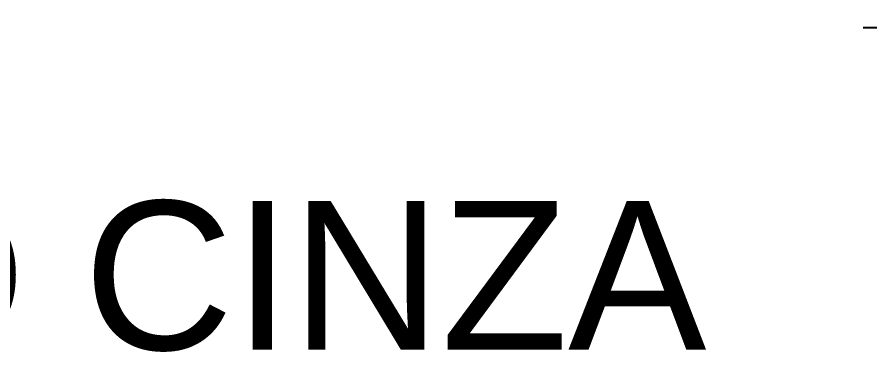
# Model space of a CAD drawing. Header units: inches. Extents: x 48 to 253, y 44 to 126.
# Drawn here: x 73.7188 to 73.9483, y 83.4885 to 83.5785 of the extents above; entities that cross this region are included whole.
import ezdxf

# ---------------------------------------------------------------- set-up
doc = ezdxf.new("R2010")
doc.units = ezdxf.units.IN
doc.header["$LTSCALE"] = 100
doc.header["$MEASUREMENT"] = 0
doc.layers.add('ARQ-SMB-1_025', color=1, linetype='Continuous')
doc.layers.add('ARQ-TXT-1_025', color=2, linetype='Continuous')
doc.styles.add('ESC-50-A20', font='arial.ttf', dxfattribs={"height": 0.1})
doc.styles.add('FNDE Texto Cota 0025', font='verdana.ttf', dxfattribs={"height": 0.04})
doc.dimstyles.new('FNDE 1-0025', dxfattribs={"dimscale": 5, "dimtxt": 0.04, "dimasz": 0.0035, "dimexe": 0.15, "dimexo": 0.15, "dimgap": 0.0025, "dimtad": 1, "dimzin": 1, "dimdsep": 46, "dimtxsty": 'FNDE Texto Cota 0025', "dimblk": 'tic', "dimcen": 0.015, "dimdle": 0.15, "dimse1": 1, "dimse2": 1, "dimclrd": 251, "dimclre": 251, "dimclrt": 256, "dimaunit": 1, "dimadec": 3, "dimazin": 0, "dimtfac": 1, "dimtix": 1, "dimtmove": 2, "dimatfit": 3, "dimfxl": 0.15, "dimtvp": 1, "dimtolj": 1, "dimtzin": 0, "dimarcsym": 0})

# ---------------------------------------------------------------- blocks, each defined once
blk = doc.blocks.new('tic')
at = {"color": 251}
for p, q in [((0, -1), (0, 1)), ((-1, 0), (1, 0))]:
    blk.add_line(p, q, dxfattribs=at)
blk.add_line((-0.6, -0.6), (0.6, 0.6))

msp = doc.modelspace()

# ---------------------------------------------------------------- texts
at = {"layer": 'ARQ-TXT-1_025', "insert": (73.90431, 83.52904), "char_height": 0.04, "width": 8.5313418, "attachment_point": 3, "style": 'ESC-50-A20'}
msp.add_mtext('GRANITO CINZA', dxfattribs=at)

# ---------------------------------------------------------------- leaders
at = {"layer": 'ARQ-SMB-1_025', "ltscale": 10}
msp.add_leader([(74.89609, 83.57561), (73.94645, 83.57561)], dimstyle='FNDE 1-0025', override={"dimtxt": 0.05, "dimdec": 0, "dimlfac": 100, "dimtdec": 0}, dxfattribs=at)

doc.saveas('drawing.dxf')
